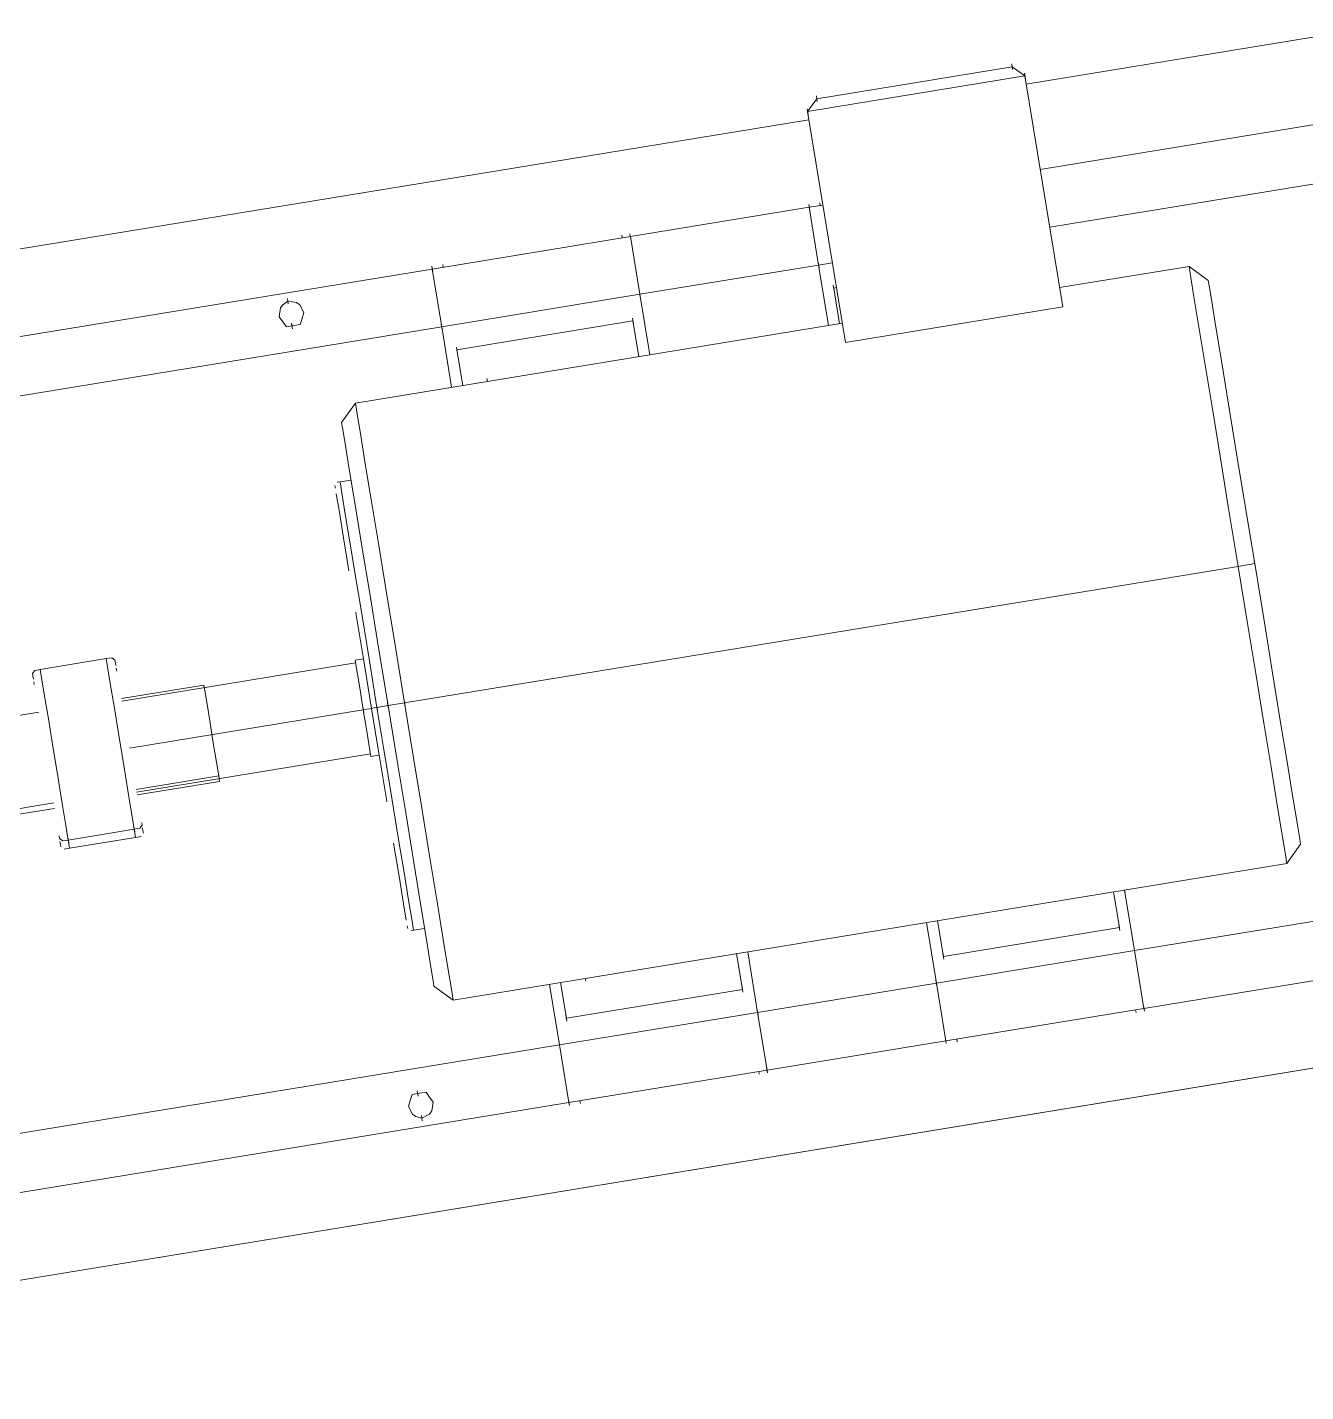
# Model space of a CAD drawing. Header units: metres. Extents: x 2 to 659295185, y -28 to 1124222152.
# Drawn here: x 655610.77 to 655611.732, y 1126538.635 to 1126539.662 of the extents above; entities that cross this region are included whole.
import ezdxf

# ---------------------------------------------------------------- set-up
doc = ezdxf.new("R2010")
doc.units = ezdxf.units.M
doc.header["$MEASUREMENT"] = 0
doc.layers.add('CCSM_C1_CUERPO CK$0$A-EQUIPOS', color=9, linetype='CONTINUOUS')

msp = doc.modelspace()

# ---------------------------------------------------------------- linework, layer by layer
at = {"layer": 'CCSM_C1_CUERPO CK$0$A-EQUIPOS', "lineweight": 5}
for p, q in [((655611.7825, 1126539.6619), (655611.5216, 1126539.6191)), ((655611.5216, 1126539.6191), (655611.7825, 1126539.6619)), ((655611.364, 1126539.6081), (655611.511, 1126539.6322)), ((655611.511, 1126539.6322), (655611.364, 1126539.6081)), ((655611.5113, 1126539.6302), (655611.5106, 1126539.6343)), ((655611.5106, 1126539.6343), (655611.511, 1126539.6322)), ((655611.5206, 1126539.6253), (655611.511, 1126539.6322)), ((655611.511, 1126539.6322), (655611.5206, 1126539.6253)), ((655611.357, 1126539.5985), (655611.5206, 1126539.6253)), ((655611.5209, 1126539.6232), (655611.5203, 1126539.6274)), ((655611.5203, 1126539.6274), (655611.5206, 1126539.6253)), ((655611.5491, 1126539.4514), (655611.5206, 1126539.6253)), ((655611.5206, 1126539.6253), (655611.5491, 1126539.4514)), ((655611.3574, 1126539.5964), (655611.3567, 1126539.6006)), ((655611.3567, 1126539.6006), (655611.357, 1126539.5985)), ((655611.357, 1126539.5985), (655611.364, 1126539.6081)), ((655611.364, 1126539.6081), (655611.357, 1126539.5985)), ((655611.3643, 1126539.6061), (655611.3636, 1126539.6102)), ((655611.3636, 1126539.6102), (655611.364, 1126539.6081)), ((655611.358, 1126539.5923), (655610.1281, 1126539.3907)), ((655611.358, 1126539.5923), (655610.1281, 1126539.3907)), ((655611.3855, 1126539.4246), (655611.357, 1126539.5985)), ((655611.357, 1126539.5985), (655611.3855, 1126539.4246)), ((655611.793, 1126539.5977), (655611.5321, 1126539.5549)), ((655611.793, 1126539.5977), (655611.5321, 1126539.5549)), ((655611.5393, 1126539.5114), (655611.7567, 1126539.5471)), ((655611.5393, 1126539.5114), (655611.7567, 1126539.5471)), ((655611.3662, 1126539.5298), (655611.3665, 1126539.5278)), ((655611.3662, 1126539.5298), (655611.3665, 1126539.5278)), ((655611.3582, 1126539.5264), (655611.2236, 1126539.5043)), ((655611.3582, 1126539.5264), (655611.2236, 1126539.5043)), ((655611.3579, 1126539.5285), (655611.3586, 1126539.5243)), ((655611.3579, 1126539.5285), (655611.3582, 1126539.5264)), ((655611.3686, 1126539.5281), (655611.3582, 1126539.5264)), ((655611.3582, 1126539.5264), (655611.3686, 1126539.5281)), ((655611.3582, 1126539.5264), (655611.3653, 1126539.4829)), ((655611.3653, 1126539.4829), (655611.3582, 1126539.5264)), ((655611.2236, 1126539.5043), (655611.0745, 1126539.4799)), ((655611.0745, 1126539.4799), (655611.2236, 1126539.5043)), ((655611.2171, 1126539.5054), (655611.2174, 1126539.5033)), ((655611.2174, 1126539.5033), (655611.2171, 1126539.5054)), ((655611.2236, 1126539.5043), (655611.2233, 1126539.5064)), ((655611.2233, 1126539.5064), (655611.224, 1126539.5023)), ((655611.2307, 1126539.4609), (655611.2236, 1126539.5043)), ((655611.2236, 1126539.5043), (655611.2307, 1126539.4609)), ((655611.0745, 1126539.4799), (655610.1386, 1126539.3265)), ((655611.0745, 1126539.4799), (655610.1386, 1126539.3265)), ((655611.0749, 1126539.4778), (655611.0742, 1126539.482)), ((655611.0742, 1126539.482), (655611.0745, 1126539.4799)), ((655611.0745, 1126539.4799), (655611.0817, 1126539.4364)), ((655611.0817, 1126539.4364), (655611.0745, 1126539.4799)), ((655611.0825, 1126539.4833), (655611.0828, 1126539.4813)), ((655611.0828, 1126539.4813), (655611.0825, 1126539.4833)), ((655611.2307, 1126539.4609), (655611.3653, 1126539.4829)), ((655611.2307, 1126539.4609), (655611.3653, 1126539.4829)), ((655611.3657, 1126539.4809), (655611.365, 1126539.485)), ((655611.365, 1126539.485), (655611.3653, 1126539.4829)), ((655611.3757, 1126539.4846), (655611.3653, 1126539.4829)), ((655611.3653, 1126539.4829), (655611.3757, 1126539.4846)), ((655611.3653, 1126539.4829), (655611.3728, 1126539.4374)), ((655611.3728, 1126539.4374), (655611.3653, 1126539.4829)), ((655611.6441, 1126539.4818), (655611.5467, 1126539.4659)), ((655611.6441, 1126539.4818), (655611.5467, 1126539.4659)), ((655611.6454, 1126539.4735), (655611.6441, 1126539.4818)), ((655611.6441, 1126539.4818), (655611.6585, 1126539.4714)), ((655611.6585, 1126539.4714), (655611.6441, 1126539.4818)), ((655611.3763, 1126539.4677), (655611.377, 1126539.4636)), ((655611.6478, 1126539.4591), (655611.6454, 1126539.4735)), ((655611.6585, 1126539.4714), (655611.6592, 1126539.4673)), ((655611.6592, 1126539.4673), (655611.6585, 1126539.4714)), ((655611.6592, 1126539.4673), (655611.6609, 1126539.457)), ((655611.6609, 1126539.457), (655611.6592, 1126539.4673)), ((655610.9655, 1126539.4578), (655610.9661, 1126539.4536)), ((655611.0817, 1126539.4364), (655611.2307, 1126539.4609)), ((655611.0817, 1126539.4364), (655611.2307, 1126539.4609)), ((655611.2304, 1126539.4629), (655611.2311, 1126539.4588)), ((655611.2304, 1126539.4629), (655611.2307, 1126539.4609)), ((655611.2382, 1126539.4153), (655611.2307, 1126539.4609)), ((655611.2382, 1126539.4153), (655611.2307, 1126539.4609)), ((655611.3787, 1126539.466), (655611.3767, 1126539.4656)), ((655611.3787, 1126539.466), (655611.3767, 1126539.4656)), ((655611.3767, 1126539.4656), (655611.3811, 1126539.4387)), ((655611.3767, 1126539.4656), (655611.3811, 1126539.4387)), ((655611.6515, 1126539.4363), (655611.6478, 1126539.4591)), ((655611.6643, 1126539.4362), (655611.6609, 1126539.457)), ((655611.6643, 1126539.4362), (655611.6609, 1126539.457)), ((655610.9592, 1126539.444), (655610.9603, 1126539.4506)), ((655610.9592, 1126539.444), (655610.9603, 1126539.4506)), ((655610.9603, 1126539.4506), (655610.962, 1126539.453)), ((655610.962, 1126539.453), (655610.9603, 1126539.4506)), ((655610.962, 1126539.453), (655610.9658, 1126539.4557)), ((655610.9658, 1126539.4557), (655610.962, 1126539.453)), ((655610.9658, 1126539.4557), (655610.9724, 1126539.4547)), ((655610.9658, 1126539.4557), (655610.9724, 1126539.4547)), ((655610.9658, 1126539.4557), (655610.9661, 1126539.4536)), ((655610.9658, 1126539.4557), (655610.9661, 1126539.4536)), ((655610.9658, 1126539.4557), (655610.9661, 1126539.4536)), ((655610.9724, 1126539.4547), (655610.9748, 1126539.4529)), ((655610.9748, 1126539.4529), (655610.9724, 1126539.4547)), ((655610.9748, 1126539.4529), (655610.9779, 1126539.4471)), ((655610.9779, 1126539.4471), (655610.9748, 1126539.4529)), ((655610.9779, 1126539.4471), (655610.9765, 1126539.4426)), ((655610.9765, 1126539.4426), (655610.9779, 1126539.4471)), ((655611.5491, 1126539.4514), (655611.3855, 1126539.4246)), ((655611.5488, 1126539.4535), (655611.5491, 1126539.4514)), ((655610.3797, 1126539.3214), (655611.0817, 1126539.4364)), ((655610.3797, 1126539.3214), (655611.0817, 1126539.4364)), ((655610.962, 1126539.4402), (655610.9592, 1126539.444)), ((655610.962, 1126539.4402), (655610.9592, 1126539.444)), ((655610.962, 1126539.4402), (655610.9647, 1126539.4364)), ((655610.9647, 1126539.4364), (655610.962, 1126539.4402)), ((655610.9647, 1126539.4364), (655610.9689, 1126539.4371)), ((655610.9689, 1126539.4371), (655610.9647, 1126539.4364)), ((655610.9685, 1126539.4391), (655610.9689, 1126539.4371)), ((655610.9685, 1126539.4391), (655610.9692, 1126539.435)), ((655610.9685, 1126539.4391), (655610.9689, 1126539.4371)), ((655610.9685, 1126539.4391), (655610.9689, 1126539.4371)), ((655610.9751, 1126539.4381), (655610.9689, 1126539.4371)), ((655610.9751, 1126539.4381), (655610.9689, 1126539.4371)), ((655610.9765, 1126539.4426), (655610.9751, 1126539.4381)), ((655610.9765, 1126539.4426), (655610.9751, 1126539.4381)), ((655611.3832, 1126539.4391), (655611.0167, 1126539.379)), ((655611.3832, 1126539.4391), (655611.0167, 1126539.379)), ((655611.0813, 1126539.4385), (655611.082, 1126539.4344)), ((655611.0813, 1126539.4385), (655611.0817, 1126539.4364)), ((655611.0891, 1126539.3909), (655611.0817, 1126539.4364)), ((655611.0891, 1126539.3909), (655611.0817, 1126539.4364)), ((655611.093, 1126539.4191), (655611.2255, 1126539.4409)), ((655611.093, 1126539.4191), (655611.2255, 1126539.4409)), ((655611.2252, 1126539.4429), (655611.2259, 1126539.4388)), ((655611.2255, 1126539.4409), (655611.2299, 1126539.414)), ((655611.2255, 1126539.4409), (655611.2299, 1126539.414)), ((655611.6559, 1126539.4094), (655611.6515, 1126539.4363)), ((655611.6687, 1126539.4093), (655611.6643, 1126539.4362)), ((655611.6687, 1126539.4093), (655611.6643, 1126539.4362)), ((655611.3852, 1126539.4266), (655611.3855, 1126539.4246)), ((655611.0927, 1126539.4212), (655611.0933, 1126539.4171)), ((655611.0974, 1126539.3922), (655611.093, 1126539.4191)), ((655611.0974, 1126539.3922), (655611.093, 1126539.4191)), ((655611.6614, 1126539.3762), (655611.6559, 1126539.4094)), ((655611.6738, 1126539.3783), (655611.6687, 1126539.4093)), ((655611.6738, 1126539.3783), (655611.6687, 1126539.4093)), ((655611.1157, 1126539.3974), (655611.116, 1126539.3953)), ((655611.1157, 1126539.3974), (655611.116, 1126539.3953)), ((655611.0167, 1126539.379), (655611.0063, 1126539.3645)), ((655611.0167, 1126539.379), (655611.0063, 1126539.3645)), ((655611.018, 1126539.3707), (655611.0167, 1126539.379)), ((655611.6675, 1126539.339), (655611.6614, 1126539.3762)), ((655611.6799, 1126539.341), (655611.6738, 1126539.3783)), ((655611.6799, 1126539.341), (655611.6738, 1126539.3783)), ((655611.0063, 1126539.3645), (655611.0069, 1126539.3604)), ((655611.0063, 1126539.3645), (655611.0069, 1126539.3604)), ((655611.0204, 1126539.3562), (655611.018, 1126539.3707)), ((655611.0069, 1126539.3604), (655611.0086, 1126539.35)), ((655611.0069, 1126539.3604), (655611.0086, 1126539.35)), ((655611.0241, 1126539.3334), (655611.0204, 1126539.3562)), ((655611.0086, 1126539.35), (655611.012, 1126539.3293)), ((655611.0086, 1126539.35), (655611.012, 1126539.3293)), ((655611.0285, 1126539.3065), (655611.0241, 1126539.3334)), ((655611.6675, 1126539.339), (655611.6739, 1126539.2996)), ((655611.6864, 1126539.3017), (655611.6799, 1126539.341)), ((655611.6864, 1126539.3017), (655611.6799, 1126539.341)), ((655611.012, 1126539.3293), (655611.0165, 1126539.3024)), ((655611.012, 1126539.3293), (655611.0165, 1126539.3024)), ((655611.0013, 1126539.3169), (655611.0017, 1126539.3149)), ((655611.0017, 1126539.3149), (655611.0013, 1126539.3169)), ((655611.003, 1126539.3194), (655611.0051, 1126539.3197)), ((655611.0051, 1126539.3197), (655611.003, 1126539.3194)), ((655611.0134, 1126539.3211), (655611.0051, 1126539.3197)), ((655611.0134, 1126539.3211), (655611.0051, 1126539.3197)), ((655611.0051, 1126539.3197), (655611.0065, 1126539.3114)), ((655611.0023, 1126539.3107), (655611.0044, 1126539.2983)), ((655611.0088, 1126539.2969), (655611.0065, 1126539.3114)), ((655611.034, 1126539.2734), (655611.0285, 1126539.3065)), ((655611.0044, 1126539.2983), (655611.0078, 1126539.2776)), ((655611.0122, 1126539.2762), (655611.0088, 1126539.2969)), ((655611.0165, 1126539.3024), (655611.0215, 1126539.2714)), ((655611.0165, 1126539.3024), (655611.0215, 1126539.2714)), ((655611.6739, 1126539.2996), (655611.6811, 1126539.2561)), ((655611.6935, 1126539.2582), (655611.6864, 1126539.3017)), ((655611.6935, 1126539.2582), (655611.6864, 1126539.3017)), ((655611.0078, 1126539.2776), (655611.0118, 1126539.2528)), ((655611.0118, 1126539.2528), (655611.0078, 1126539.2776)), ((655611.0163, 1126539.2514), (655611.0122, 1126539.2762)), ((655611.0401, 1126539.2361), (655611.034, 1126539.2734)), ((655611.0215, 1126539.2714), (655611.0277, 1126539.2341)), ((655611.0215, 1126539.2714), (655611.0277, 1126539.2341)), ((655611.0214, 1126539.2203), (655611.0163, 1126539.2514)), ((655611.0537, 1126539.1533), (655611.6811, 1126539.2561)), ((655611.6807, 1126539.2582), (655611.6814, 1126539.2541)), ((655611.6811, 1126539.2561), (655611.6935, 1126539.2582)), ((655611.6811, 1126539.2561), (655611.6878, 1126539.2147)), ((655611.6931, 1126539.2602), (655611.6938, 1126539.2561)), ((655611.6935, 1126539.2582), (655611.7003, 1126539.2168)), ((655611.7003, 1126539.2168), (655611.6935, 1126539.2582)), ((655611.0277, 1126539.2341), (655611.0341, 1126539.1947)), ((655611.0277, 1126539.2341), (655611.0341, 1126539.1947)), ((655611.0465, 1126539.1968), (655611.0401, 1126539.2361)), ((655611.0173, 1126539.2196), (655611.0169, 1126539.2217)), ((655611.0169, 1126539.2217), (655611.0173, 1126539.2196)), ((655611.0173, 1126539.2196), (655611.0227, 1126539.1865)), ((655611.0227, 1126539.1865), (655611.0173, 1126539.2196)), ((655611.0227, 1126539.1865), (655611.0173, 1126539.2196)), ((655611.0272, 1126539.1851), (655611.0214, 1126539.2203)), ((655611.6943, 1126539.1754), (655611.6878, 1126539.2147)), ((655611.7067, 1126539.1774), (655611.7003, 1126539.2168)), ((655611.7067, 1126539.1774), (655611.7003, 1126539.2168)), ((655611.0341, 1126539.1947), (655611.0412, 1126539.1513)), ((655611.0341, 1126539.1947), (655611.0412, 1126539.1513)), ((655611.0537, 1126539.1533), (655611.0465, 1126539.1968)), ((655610.8292, 1126539.1867), (655610.7795, 1126539.1785)), ((655610.7795, 1126539.1785), (655610.8292, 1126539.1867)), ((655610.8333, 1126539.1873), (655610.8292, 1126539.1867)), ((655610.8292, 1126539.1867), (655610.8333, 1126539.1873)), ((655610.8302, 1126539.1805), (655610.8292, 1126539.1867)), ((655610.8322, 1126539.168), (655610.8302, 1126539.1805)), ((655610.8357, 1126539.1856), (655610.8333, 1126539.1873)), ((655610.8361, 1126539.1835), (655610.8357, 1126539.1856)), ((655610.8357, 1126539.1856), (655610.8361, 1126539.1835)), ((655610.8361, 1126539.1835), (655610.8357, 1126539.1856)), ((655610.8364, 1126539.1815), (655610.8361, 1126539.1835)), ((655610.8361, 1126539.1835), (655610.8364, 1126539.1815)), ((655610.8367, 1126539.1794), (655610.8371, 1126539.1773)), ((655611.0168, 1126539.1834), (655610.8408, 1126539.1546)), ((655611.0168, 1126539.1834), (655610.8408, 1126539.1546)), ((655611.0165, 1126539.1855), (655611.0227, 1126539.1865)), ((655611.0227, 1126539.1865), (655611.0165, 1126539.1855)), ((655611.0175, 1126539.1793), (655611.0165, 1126539.1855)), ((655611.0175, 1126539.1793), (655611.0165, 1126539.1855)), ((655611.0227, 1126539.1865), (655611.0288, 1126539.1492)), ((655611.0288, 1126539.1492), (655611.0227, 1126539.1865)), ((655611.0272, 1126539.1851), (655611.0329, 1126539.1499)), ((655610.7753, 1126539.1778), (655610.7736, 1126539.1754)), ((655610.7736, 1126539.1754), (655610.7739, 1126539.1734)), ((655610.7736, 1126539.1754), (655610.7739, 1126539.1734)), ((655610.7736, 1126539.1754), (655610.7739, 1126539.1734)), ((655610.7739, 1126539.1734), (655610.7743, 1126539.1713)), ((655610.7739, 1126539.1734), (655610.7743, 1126539.1713)), ((655610.775, 1126539.1672), (655610.7746, 1126539.1692)), ((655610.7753, 1126539.1778), (655610.7795, 1126539.1785)), ((655610.7753, 1126539.1778), (655610.7795, 1126539.1785)), ((655610.7795, 1126539.1785), (655610.7805, 1126539.1723)), ((655610.7825, 1126539.1599), (655610.7805, 1126539.1723)), ((655611.0175, 1126539.1793), (655611.0199, 1126539.1648)), ((655611.0199, 1126539.1648), (655611.0175, 1126539.1793)), ((655611.7004, 1126539.1381), (655611.6943, 1126539.1754)), ((655611.7128, 1126539.1401), (655611.7067, 1126539.1774)), ((655611.7128, 1126539.1401), (655611.7067, 1126539.1774)), ((655610.7856, 1126539.1413), (655610.7825, 1126539.1599)), ((655610.8353, 1126539.1494), (655610.8322, 1126539.168)), ((655610.9026, 1126539.1668), (655610.8405, 1126539.1566)), ((655610.9033, 1126539.1627), (655610.9026, 1126539.1668)), ((655610.9033, 1126539.1627), (655610.9026, 1126539.1668)), ((655610.905, 1126539.1523), (655610.9033, 1126539.1627)), ((655610.905, 1126539.1523), (655610.9033, 1126539.1627)), ((655611.0199, 1126539.1648), (655611.0226, 1126539.1482)), ((655611.0226, 1126539.1482), (655611.0199, 1126539.1648)), ((655611.0199, 1126539.1648), (655611.0226, 1126539.1482)), ((655611.0226, 1126539.1482), (655611.0199, 1126539.1648)), ((655610.8387, 1126539.1287), (655610.8353, 1126539.1494)), ((655610.907, 1126539.1399), (655610.905, 1126539.1523)), ((655610.907, 1126539.1399), (655610.905, 1126539.1523)), ((655611.0223, 1126539.1503), (655611.0229, 1126539.1461)), ((655611.0229, 1126539.1461), (655611.0223, 1126539.1503)), ((655611.0226, 1126539.1482), (655611.0288, 1126539.1492)), ((655611.0288, 1126539.1492), (655611.0309, 1126539.1496)), ((655611.0346, 1126539.114), (655611.0288, 1126539.1492)), ((655611.0346, 1126539.114), (655611.0288, 1126539.1492)), ((655611.0329, 1126539.1499), (655611.0309, 1126539.1496)), ((655611.0326, 1126539.152), (655611.0333, 1126539.1478)), ((655611.0329, 1126539.1499), (655611.0412, 1126539.1513)), ((655611.0329, 1126539.1499), (655611.0384, 1126539.1168)), ((655611.0409, 1126539.1533), (655611.0416, 1126539.1492)), ((655611.0412, 1126539.1513), (655611.0537, 1126539.1533)), ((655611.048, 1126539.1098), (655611.0412, 1126539.1513)), ((655611.0412, 1126539.1513), (655611.048, 1126539.1098)), ((655611.0533, 1126539.1554), (655611.054, 1126539.1512)), ((655611.0537, 1126539.1533), (655611.0604, 1126539.1119)), ((655610.7784, 1126539.1464), (655610.7328, 1126539.139)), ((655610.789, 1126539.1205), (655610.7856, 1126539.1413)), ((655611.0226, 1126539.1482), (655610.8466, 1126539.1194)), ((655610.9097, 1126539.1233), (655610.907, 1126539.1399)), ((655610.9097, 1126539.1233), (655610.907, 1126539.1399)), ((655611.025, 1126539.1337), (655611.0226, 1126539.1482)), ((655611.0226, 1126539.1482), (655611.025, 1126539.1337)), ((655611.025, 1126539.1337), (655611.0226, 1126539.1482)), ((655611.025, 1126539.1337), (655611.0226, 1126539.1482)), ((655611.7179, 1126539.1091), (655611.7128, 1126539.1401)), ((655611.7179, 1126539.1091), (655611.7128, 1126539.1401)), ((655610.8421, 1126539.108), (655610.8387, 1126539.1287)), ((655611.0273, 1126539.1192), (655611.025, 1126539.1337)), ((655611.025, 1126539.1337), (655611.0273, 1126539.1192)), ((655611.7058, 1126539.105), (655611.7004, 1126539.1381)), ((655610.7924, 1126539.0998), (655610.789, 1126539.1205)), ((655610.9121, 1126539.1088), (655610.9097, 1126539.1233)), ((655610.9097, 1126539.1233), (655610.9121, 1126539.1088)), ((655611.0284, 1126539.113), (655611.0273, 1126539.1192)), ((655611.0273, 1126539.1192), (655611.0284, 1126539.113)), ((655610.8421, 1126539.108), (655610.8455, 1126539.0873)), ((655610.852, 1126539.0862), (655611.028, 1126539.1151)), ((655610.852, 1126539.0862), (655611.028, 1126539.1151)), ((655610.9138, 1126539.0985), (655610.9121, 1126539.1088)), ((655610.9121, 1126539.1088), (655610.9138, 1126539.0985)), ((655611.0346, 1126539.114), (655611.0284, 1126539.113)), ((655611.0284, 1126539.113), (655611.0346, 1126539.114)), ((655611.04, 1126539.0809), (655611.0346, 1126539.114)), ((655611.0346, 1126539.114), (655611.04, 1126539.0809)), ((655611.04, 1126539.0809), (655611.0346, 1126539.114)), ((655611.0384, 1126539.1168), (655611.0441, 1126539.0816)), ((655611.0545, 1126539.0705), (655611.048, 1126539.1098)), ((655611.048, 1126539.1098), (655611.0545, 1126539.0705)), ((655611.0669, 1126539.0725), (655611.0604, 1126539.1119)), ((655611.7223, 1126539.0822), (655611.7179, 1126539.1091)), ((655611.7223, 1126539.0822), (655611.7179, 1126539.1091)), ((655610.7958, 1126539.0791), (655610.7924, 1126539.0998)), ((655610.8517, 1126539.0883), (655610.9138, 1126539.0985)), ((655610.9135, 1126539.1005), (655610.9141, 1126539.0964)), ((655610.9145, 1126539.0943), (655610.9138, 1126539.0985)), ((655610.9138, 1126539.0985), (655610.9145, 1126539.0943)), ((655611.7102, 1126539.0781), (655611.7058, 1126539.105)), ((655610.8455, 1126539.0873), (655610.8482, 1126539.0707)), ((655610.8524, 1126539.0842), (655610.9145, 1126539.0943)), ((655610.7896, 1126539.0781), (655610.744, 1126539.0706)), ((655610.7985, 1126539.0626), (655610.7958, 1126539.0791)), ((655611.0403, 1126539.0788), (655611.04, 1126539.0809)), ((655611.04, 1126539.0809), (655611.0403, 1126539.0788)), ((655611.0492, 1126539.0505), (655611.0441, 1126539.0816)), ((655611.714, 1126539.0553), (655611.7102, 1126539.0781)), ((655611.7257, 1126539.0615), (655611.7223, 1126539.0822)), ((655611.7257, 1126539.0615), (655611.7223, 1126539.0822)), ((655610.7447, 1126539.0665), (655610.7902, 1126539.074)), ((655610.8482, 1126539.0707), (655610.8502, 1126539.0583)), ((655611.0545, 1126539.0705), (655611.0606, 1126539.0332)), ((655611.0545, 1126539.0705), (655611.0606, 1126539.0332)), ((655611.073, 1126539.0353), (655611.0669, 1126539.0725)), ((655610.8005, 1126539.0501), (655610.7985, 1126539.0626)), ((655610.8502, 1126539.0583), (655610.8005, 1126539.0501)), ((655610.8499, 1126539.0604), (655610.8506, 1126539.0562)), ((655610.8544, 1126539.059), (655610.8502, 1126539.0583)), ((655610.8512, 1126539.0521), (655610.8502, 1126539.0583)), ((655610.8561, 1126539.0614), (655610.8544, 1126539.059)), ((655610.8561, 1126539.0614), (655610.8558, 1126539.0634)), ((655610.8564, 1126539.0593), (655610.8568, 1126539.0572)), ((655610.8568, 1126539.0572), (655610.8564, 1126539.0593)), ((655610.8571, 1126539.0552), (655610.8568, 1126539.0572)), ((655610.8568, 1126539.0572), (655610.8571, 1126539.0552)), ((655610.8571, 1126539.0552), (655610.8568, 1126539.0572)), ((655611.7274, 1126539.0511), (655611.7257, 1126539.0615)), ((655611.7257, 1126539.0615), (655611.7274, 1126539.0511)), ((655610.7936, 1126539.0533), (655610.794, 1126539.0512)), ((655610.794, 1126539.0512), (655610.7964, 1126539.0495)), ((655610.7947, 1126539.0471), (655610.7943, 1126539.0491)), ((655610.7947, 1126539.0471), (655610.7943, 1126539.0491)), ((655610.795, 1126539.045), (655610.7947, 1126539.0471)), ((655610.7947, 1126539.0471), (655610.795, 1126539.045)), ((655610.7964, 1126539.0495), (655610.8005, 1126539.0501)), ((655610.8002, 1126539.0522), (655610.8009, 1126539.0481)), ((655610.8005, 1126539.0501), (655610.8015, 1126539.0439)), ((655610.8015, 1126539.0439), (655610.8512, 1126539.0521)), ((655610.8512, 1126539.0521), (655610.8554, 1126539.0528)), ((655611.0454, 1126539.0478), (655611.0495, 1126539.0229)), ((655611.0533, 1126539.0257), (655611.0492, 1126539.0505)), ((655611.7164, 1126539.0408), (655611.714, 1126539.0553)), ((655611.7177, 1126539.0325), (655611.7281, 1126539.047)), ((655611.7177, 1126539.0325), (655611.7281, 1126539.047)), ((655611.7281, 1126539.047), (655611.7274, 1126539.0511)), ((655611.7274, 1126539.0511), (655611.7281, 1126539.047)), ((655610.8015, 1126539.0439), (655610.7974, 1126539.0433)), ((655610.7974, 1126539.0433), (655610.8015, 1126539.0439)), ((655611.7177, 1126539.0325), (655611.7164, 1126539.0408)), ((655611.0567, 1126539.005), (655611.0533, 1126539.0257)), ((655611.0606, 1126539.0332), (655611.0657, 1126539.0022)), ((655611.0606, 1126539.0332), (655611.0657, 1126539.0022)), ((655611.0784, 1126539.0021), (655611.073, 1126539.0353)), ((655611.0903, 1126538.9297), (655611.7177, 1126539.0325)), ((655611.0903, 1126538.9297), (655611.7177, 1126539.0325)), ((655611.0495, 1126539.0229), (655611.0529, 1126539.0022)), ((655611.0591, 1126538.9905), (655611.0567, 1126539.005)), ((655611.5917, 1126538.9842), (655611.5873, 1126539.0111)), ((655611.5873, 1126539.0111), (655611.5917, 1126538.9842)), ((655611.603, 1126538.9669), (655611.5955, 1126539.0125)), ((655611.5955, 1126539.0125), (655611.603, 1126538.9669)), ((655611.5955, 1126539.0125), (655611.5959, 1126539.0104)), ((655611.5959, 1126539.0104), (655611.5955, 1126539.0125)), ((655611.8453, 1126539.0066), (655611.603, 1126538.9669)), ((655611.8453, 1126539.0066), (655611.603, 1126538.9669)), ((655611.0529, 1126539.0022), (655611.0549, 1126538.9898)), ((655611.0657, 1126539.0022), (655611.0701, 1126538.9753)), ((655611.0657, 1126539.0022), (655611.0701, 1126538.9753)), ((655611.0828, 1126538.9752), (655611.0784, 1126539.0021)), ((655611.0556, 1126538.9856), (655611.056, 1126538.9836)), ((655611.0556, 1126538.9856), (655611.056, 1126538.9836)), ((655611.0604, 1126538.9822), (655611.0591, 1126538.9905)), ((655611.4465, 1126538.988), (655611.4539, 1126538.9425)), ((655611.4539, 1126538.9425), (655611.4465, 1126538.988)), ((655611.4592, 1126538.9625), (655611.4547, 1126538.9894)), ((655611.4592, 1126538.9625), (655611.4547, 1126538.9894)), ((655611.5913, 1126538.9863), (655611.592, 1126538.9821)), ((655611.0584, 1126538.9818), (655611.0604, 1126538.9822)), ((655611.0604, 1126538.9822), (655611.0584, 1126538.9818)), ((655611.0604, 1126538.9822), (655611.0687, 1126538.9835)), ((655611.0687, 1126538.9835), (655611.0604, 1126538.9822)), ((655611.0701, 1126538.9753), (655611.0735, 1126538.9545)), ((655611.0701, 1126538.9753), (655611.0735, 1126538.9545)), ((655611.0866, 1126538.9524), (655611.0828, 1126538.9752)), ((655611.5917, 1126538.9842), (655611.4592, 1126538.9625)), ((655611.5917, 1126538.9842), (655611.4592, 1126538.9625)), ((655611.3036, 1126538.9646), (655611.308, 1126538.9377)), ((655611.308, 1126538.9377), (655611.3036, 1126538.9646)), ((655611.3193, 1126538.9204), (655611.3119, 1126538.966)), ((655611.3119, 1126538.966), (655611.3193, 1126538.9204)), ((655611.603, 1126538.9669), (655611.4539, 1126538.9425)), ((655611.4539, 1126538.9425), (655611.603, 1126538.9669)), ((655611.4588, 1126538.9646), (655611.4595, 1126538.9604)), ((655611.6027, 1126538.969), (655611.6033, 1126538.9649)), ((655611.6033, 1126538.9649), (655611.603, 1126538.9669)), ((655611.603, 1126538.9669), (655611.6101, 1126538.9234)), ((655611.6101, 1126538.9234), (655611.603, 1126538.9669)), ((655611.6101, 1126538.9234), (655611.8959, 1126538.9703)), ((655611.6101, 1126538.9234), (655611.8959, 1126538.9703)), ((655611.0735, 1126538.9545), (655611.0752, 1126538.9442)), ((655611.0735, 1126538.9545), (655611.0752, 1126538.9442)), ((655611.0752, 1126538.9442), (655611.0758, 1126538.9401)), ((655611.0758, 1126538.9401), (655611.0752, 1126538.9442)), ((655611.0889, 1126538.9379), (655611.0866, 1126538.9524)), ((655611.1897, 1126538.946), (655611.19, 1126538.9439)), ((655611.19, 1126538.9439), (655611.1897, 1126538.946)), ((655611.4536, 1126538.9446), (655611.4543, 1126538.9404)), ((655611.0903, 1126538.9297), (655611.0758, 1126538.9401)), ((655611.0758, 1126538.9401), (655611.0903, 1126538.9297)), ((655611.0889, 1126538.9379), (655611.0903, 1126538.9297)), ((655611.1628, 1126538.9415), (655611.1702, 1126538.896)), ((655611.1702, 1126538.896), (655611.1628, 1126538.9415)), ((655611.1755, 1126538.916), (655611.1711, 1126538.9429)), ((655611.1755, 1126538.916), (655611.1711, 1126538.9429)), ((655611.308, 1126538.9377), (655611.1755, 1126538.916)), ((655611.308, 1126538.9377), (655611.1755, 1126538.916)), ((655611.3077, 1126538.9398), (655611.3083, 1126538.9356)), ((655611.4539, 1126538.9425), (655611.3193, 1126538.9204)), ((655611.4539, 1126538.9425), (655611.3193, 1126538.9204)), ((655611.4543, 1126538.9404), (655611.4539, 1126538.9425)), ((655611.4539, 1126538.9425), (655611.4611, 1126538.899)), ((655611.4611, 1126538.899), (655611.4539, 1126538.9425)), ((655611.4611, 1126538.899), (655611.6101, 1126538.9234)), ((655611.6101, 1126538.9234), (655611.4611, 1126538.899)), ((655611.6098, 1126538.9255), (655611.6105, 1126538.9214)), ((655611.6105, 1126538.9214), (655611.6101, 1126538.9234)), ((655611.1702, 1126538.896), (655611.3193, 1126538.9204)), ((655611.3193, 1126538.9204), (655611.1702, 1126538.896)), ((655611.1751, 1126538.9181), (655611.1758, 1126538.9139)), ((655611.319, 1126538.9225), (655611.3197, 1126538.9184)), ((655611.3193, 1126538.9204), (655611.3265, 1126538.8769)), ((655611.3265, 1126538.8769), (655611.3193, 1126538.9204)), ((655611.3193, 1126538.9204), (655611.3197, 1126538.9184)), ((655611.6039, 1126538.9224), (655611.6043, 1126538.9204)), ((655611.6043, 1126538.9204), (655611.6039, 1126538.9224)), ((655610.252, 1126538.6349), (655611.9064, 1126538.9061)), ((655611.9064, 1126538.9061), (655610.252, 1126538.6349)), ((655611.1702, 1126538.896), (655610.4724, 1126538.7816)), ((655611.1702, 1126538.896), (655610.4724, 1126538.7816)), ((655611.1699, 1126538.8981), (655611.1706, 1126538.8939)), ((655611.1702, 1126538.896), (655611.1774, 1126538.8525)), ((655611.1774, 1126538.8525), (655611.1702, 1126538.896)), ((655611.1702, 1126538.896), (655611.1706, 1126538.8939)), ((655611.3265, 1126538.8769), (655611.4611, 1126538.899)), ((655611.3265, 1126538.8769), (655611.4611, 1126538.899)), ((655611.4607, 1126538.9011), (655611.4614, 1126538.8969)), ((655611.4611, 1126538.899), (655611.4614, 1126538.8969)), ((655611.4693, 1126538.9004), (655611.4697, 1126538.8983)), ((655611.4697, 1126538.8983), (655611.4693, 1126538.9004)), ((655611.1774, 1126538.8525), (655611.3265, 1126538.8769)), ((655611.3265, 1126538.8769), (655611.1774, 1126538.8525)), ((655611.3202, 1126538.8759), (655611.3206, 1126538.8739)), ((655611.3206, 1126538.8739), (655611.3202, 1126538.8759)), ((655611.3261, 1126538.879), (655611.3268, 1126538.8749)), ((655611.3268, 1126538.8749), (655611.3265, 1126538.8769)), ((655611.0632, 1126538.8614), (655611.0639, 1126538.8573)), ((655610.4796, 1126538.7381), (655611.1774, 1126538.8525)), ((655610.4796, 1126538.7381), (655611.1774, 1126538.8525)), ((655611.0566, 1126538.8497), (655611.058, 1126538.8542)), ((655611.0566, 1126538.8497), (655611.058, 1126538.8542)), ((655611.0594, 1126538.8587), (655611.058, 1126538.8542)), ((655611.0594, 1126538.8587), (655611.058, 1126538.8542)), ((655611.0636, 1126538.8594), (655611.0594, 1126538.8587)), ((655611.0636, 1126538.8594), (655611.0594, 1126538.8587)), ((655611.0636, 1126538.8594), (655611.0698, 1126538.8604)), ((655611.0636, 1126538.8594), (655611.0698, 1126538.8604)), ((655611.0636, 1126538.8594), (655611.0639, 1126538.8573)), ((655611.0636, 1126538.8594), (655611.0639, 1126538.8573)), ((655611.0639, 1126538.8573), (655611.0636, 1126538.8594)), ((655611.0698, 1126538.8604), (655611.0725, 1126538.8566)), ((655611.0725, 1126538.8566), (655611.0698, 1126538.8604)), ((655611.0753, 1126538.8528), (655611.0725, 1126538.8566)), ((655611.0753, 1126538.8528), (655611.0725, 1126538.8566)), ((655611.0742, 1126538.8462), (655611.0753, 1126538.8528)), ((655611.0742, 1126538.8462), (655611.0753, 1126538.8528)), ((655611.177, 1126538.8546), (655611.1777, 1126538.8504)), ((655611.1777, 1126538.8504), (655611.1774, 1126538.8525)), ((655611.1857, 1126538.8539), (655611.186, 1126538.8518)), ((655611.186, 1126538.8518), (655611.1857, 1126538.8539)), ((655611.0597, 1126538.8439), (655611.0566, 1126538.8497)), ((655611.0597, 1126538.8439), (655611.0566, 1126538.8497)), ((655611.0621, 1126538.8421), (655611.0597, 1126538.8439)), ((655611.0621, 1126538.8421), (655611.0597, 1126538.8439)), ((655611.0666, 1126538.8407), (655611.0621, 1126538.8421)), ((655611.0666, 1126538.8407), (655611.0621, 1126538.8421)), ((655611.0663, 1126538.8428), (655611.0666, 1126538.8407)), ((655611.0663, 1126538.8428), (655611.067, 1126538.8387)), ((655611.0663, 1126538.8428), (655611.0666, 1126538.8407)), ((655611.0663, 1126538.8428), (655611.0666, 1126538.8407)), ((655611.0725, 1126538.8438), (655611.0666, 1126538.8407)), ((655611.0725, 1126538.8438), (655611.0666, 1126538.8407)), ((655611.0742, 1126538.8462), (655611.0725, 1126538.8438)), ((655611.0742, 1126538.8462), (655611.0725, 1126538.8438))]:
    msp.add_line(p, q, dxfattribs=at)

doc.saveas('drawing.dxf')
